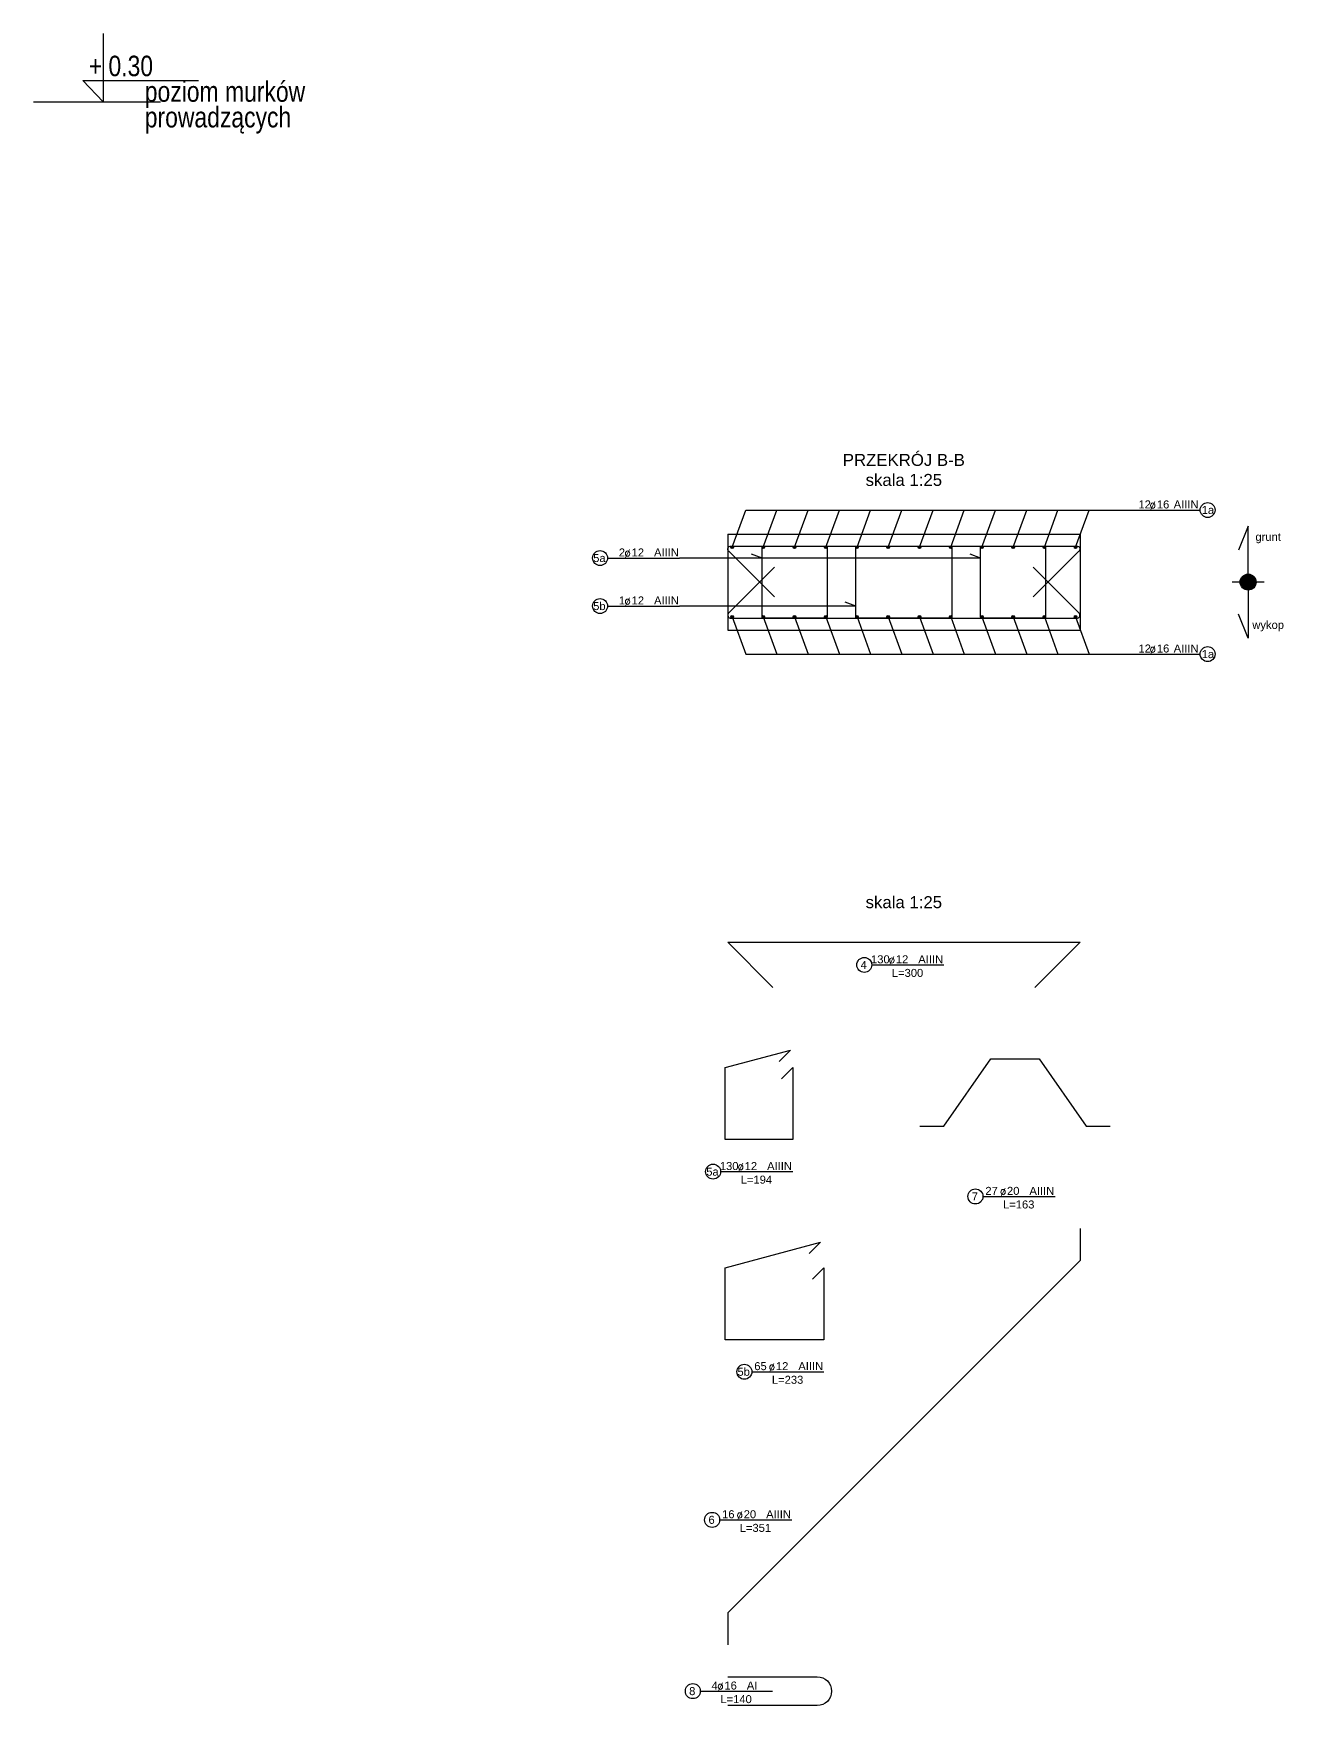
# Model space of a CAD drawing. Extents: x -5264 to 5377, y -10043 to -2374.
# Drawn here: x 546 to 1327, y -3537 to -2492 of the extents above; entities that cross this region are included whole.
import ezdxf
from ezdxf.enums import TextEntityAlignment as Align

# ---------------------------------------------------------------- set-up
doc = ezdxf.new("R2010")
doc.units = 0
doc.header["$MEASUREMENT"] = 0
for name, color, linetype in [('__SOL-KOTY_WYSOKOSCIOWE', 4, 'CONTINUOUS'), ('__SOL-OPISY', 4, 'CONTINUOUS'), ('__SOL-WIDOK', 4, 'CONTINUOUS'), ('__SOL-ZBROJENIE', 3, 'CONTINUOUS')]:
    doc.layers.add(name, color=color, linetype=linetype)
doc.styles.add('ARIAL', font='arial.ttf', dxfattribs={"height": 2.5})
doc.styles.add('SIMPLEX', font='SIMPLEX.SHX', dxfattribs={"width": 0.8})
doc.styles.get("Standard").update_dxf_attribs({"font": 'arial.ttf'})

# ---------------------------------------------------------------- blocks, each defined once
blk = doc.blocks.new('KOTA')
at = {"layer": '__SOL-KOTY_WYSOKOSCIOWE'}
for p, q in [((0, 33.35), (0, 0)), ((0, 0), (-9.85, 10.39)), ((-9.85, 10.39), (46.51, 10.39)), ((-34, 0), (28, 0))]:
    blk.add_line(p, q, dxfattribs=at)
at = {"layer": '__SOL-KOTY_WYSOKOSCIOWE', "style": 'ARIAL', "width": 0.8}
blk.add_attdef('RZEDNA', (500.47, 15.86), '', height=10.4, dxfattribs=at)
blk = doc.blocks.new('OPIS_PRAWY')
at = {"layer": '__SOL-OPISY'}
blk.add_line((0, 0), (90, 0), dxfattribs=at)
blk.add_circle((99.4, 0), 9.36, dxfattribs=at)
at = {"layer": '__SOL-OPISY', "style": 'SIMPLEX', "width": 0.9}
blk.add_text(' %%c ', height=10, dxfattribs=at).set_placement((20.9, 0.5))
at = {"layer": '__SOL-OPISY', "style": 'ARIAL', "width": 0.8}
blk.add_attdef('ILOSC', text='', height=10, dxfattribs=at).set_placement((27.1, 0.1), align=Align.RIGHT)
for tag, p in [('SREDNICA', (35.4, 0.1)), ('STAL', (58.4, 0.5))]:
    blk.add_attdef(tag, p, '', height=10, dxfattribs=at)
for tag, p in [('NUMER', (99.4, 0)), ('DLUGOSC', (52.8, -6.1))]:
    blk.add_attdef(tag, text='', height=10, dxfattribs=at).set_placement(p, align=Align.MIDDLE)
blk = doc.blocks.new('OPIS_LEWY')
at = {"layer": '__SOL-OPISY'}
blk.add_line((-90, 0), (0, 0), dxfattribs=at)
blk.add_circle((-99.4, 0), 9.36, dxfattribs=at)
at = {"layer": '__SOL-OPISY', "style": 'SIMPLEX', "width": 0.9}
blk.add_text(' %%c ', height=10, dxfattribs=at).set_placement((-75, 0.5))
at = {"layer": '__SOL-OPISY', "style": 'ARIAL', "width": 0.8}
for tag, p in [('NUMER', (-99.4, 0)), ('DLUGOSC', (-58.9, -6.6))]:
    blk.add_attdef(tag, text='', height=10, dxfattribs=at).set_placement(p, align=Align.MIDDLE)
blk.add_attdef('ILOSC', text='', height=10, dxfattribs=at).set_placement((-74, 0.1), align=Align.RIGHT)
for tag, p in [('SREDNICA', (-65.8, 0.1)), ('STAL', (-42.7, 0.3))]:
    blk.add_attdef(tag, p, '', height=10, dxfattribs=at)

msp = doc.modelspace()

# ---------------------------------------------------------------- hatches: boundary and pattern name
at = {"layer": '__SOL-OPISY'}
msp.add_hatch(color=256, dxfattribs=at).paths.add_polyline_path([(1310, -2835, 1), (1300, -2835, 1)])
at = {"layer": '__SOL-ZBROJENIE'}
for points in [[(983.55, -2813.3, 1), (981.95, -2813.3, 1)], [(1003.05, -2813.3, 1), (1001.45, -2813.3, 1)], [(1022.55, -2813.3, 1), (1020.95, -2813.3, 1)], [(1042.05, -2813.3, 1), (1040.45, -2813.3, 1)], [(1061.55, -2813.3, 1), (1059.95, -2813.3, 1)], [(1081.05, -2813.3, 1), (1079.45, -2813.3, 1)], [(1100.55, -2813.3, 1), (1098.95, -2813.3, 1)], [(1120.05, -2813.3, 1), (1118.45, -2813.3, 1)], [(1139.55, -2813.3, 1), (1137.95, -2813.3, 1)], [(1159.05, -2813.3, 1), (1157.45, -2813.3, 1)], [(1178.55, -2813.3, 1), (1176.95, -2813.3, 1)], [(1198.05, -2813.3, 1), (1196.45, -2813.3, 1)], [(983.55, -2856.7, 1), (981.95, -2856.7, 1)], [(1003.05, -2856.7, 1), (1001.45, -2856.7, 1)], [(1022.55, -2856.7, 1), (1020.95, -2856.7, 1)], [(1042.05, -2856.7, 1), (1040.45, -2856.7, 1)], [(1061.55, -2856.7, 1), (1059.95, -2856.7, 1)], [(1081.05, -2856.7, 1), (1079.45, -2856.7, 1)], [(1100.55, -2856.7, 1), (1098.95, -2856.7, 1)], [(1120.05, -2856.7, 1), (1118.45, -2856.7, 1)], [(1139.55, -2856.7, 1), (1137.95, -2856.7, 1)], [(1159.05, -2856.7, 1), (1157.45, -2856.7, 1)], [(1178.55, -2856.7, 1), (1176.95, -2856.7, 1)], [(1198.05, -2856.7, 1), (1196.45, -2856.7, 1)]]:
    msp.add_hatch(color=256, dxfattribs=at).paths.add_polyline_path(points)

# ---------------------------------------------------------------- linework, layer by layer
at = {"layer": '__SOL-OPISY'}
for p, q in [((982.75, -2813.3), (991.23, -2790)), ((991.23, -2790), (1230, -2790)), ((1002.25, -2813.3), (1010.73, -2790)), ((1021.75, -2813.3), (1030.23, -2790)), ((1041.25, -2813.3), (1049.73, -2790)), ((1060.75, -2813.3), (1069.23, -2790)), ((1080.25, -2813.3), (1088.73, -2790)), ((1099.75, -2813.3), (1108.23, -2790)), ((1119.25, -2813.3), (1127.73, -2790)), ((1138.75, -2813.3), (1147.23, -2790)), ((1158.25, -2813.3), (1166.73, -2790)), ((1177.75, -2813.3), (1186.23, -2790)), ((1197.25, -2813.3), (1205.73, -2790)), ((1305, -2800), (1299, -2815)), ((1305, -2835), (1305, -2800)), ((1137.95, -2820), (950, -2820)), ((1001.45, -2820), (994.87, -2817.61)), ((1137.95, -2820), (1131.37, -2817.61)), ((1315, -2835), (1295, -2835)), ((1305, -2835), (1305, -2870)), ((1059.95, -2850), (950, -2850)), ((1059.95, -2850), (1053.37, -2847.61)), ((982.75, -2856.7), (991.23, -2880)), ((1002.25, -2856.7), (1010.73, -2880)), ((1021.75, -2856.7), (1030.23, -2880)), ((1041.25, -2856.7), (1049.73, -2880)), ((1060.75, -2856.7), (1069.23, -2880)), ((1080.25, -2856.7), (1088.73, -2880)), ((1099.75, -2856.7), (1108.23, -2880)), ((1119.25, -2856.7), (1127.73, -2880)), ((1138.75, -2856.7), (1147.23, -2880)), ((1158.25, -2856.7), (1166.73, -2880)), ((1177.75, -2856.7), (1186.23, -2880)), ((1197.25, -2856.7), (1205.73, -2880)), ((1305, -2870), (1299, -2855)), ((991.23, -2880), (1230, -2880))]:
    msp.add_line(p, q, dxfattribs=at)
msp.add_circle((1305, -2835), 5, dxfattribs=at)
at = {"layer": '__SOL-WIDOK'}
for p, q in [((980, -2805), (980, -2865)), ((980, -2805), (1200, -2805)), ((1200, -2805), (1200, -2865)), ((980, -2865), (1200, -2865))]:
    msp.add_line(p, q, dxfattribs=at)
at = {"layer": '__SOL-ZBROJENIE'}
for points in [[(1009.28, -2844.28), (981, -2816, -0.7), (981.5, -2812.5), (1198.5, -2812.5, -0.7), (1199, -2816), (1170.72, -2844.28)], [(1009.28, -2844.28), (981, -2816, -0.7), (981.5, -2812.5), (1198.5, -2812.5, -0.7), (1199, -2816), (1170.72, -2844.28)], [(1009.28, -2825.72), (981, -2854, 0.7), (981.5, -2857.5), (1198.5, -2857.5, 0.7), (1199, -2854), (1170.72, -2825.72)], [(1009.28, -2825.72), (981, -2854, 0.7), (981.5, -2857.5), (1198.5, -2857.5, 0.7), (1199, -2854), (1170.72, -2825.72)], [(980, -3518.78), (1035.86, -3518.78, -1), (1035.86, -3536.78), (980, -3536.78)]]:
    msp.add_lwpolyline(points, format="xyb", dxfattribs=at)
for points in [[(1001.95, -2812.5), (1041.55, -2812.5, -0.414214), (1042.05, -2813), (1042.05, -2857, -0.414214), (1041.55, -2857.5), (1001.95, -2857.5, -0.414214), (1001.45, -2857), (1001.45, -2813, -0.414214)], [(1060.45, -2812.5), (1119.55, -2812.5, -0.414214), (1120.05, -2813), (1120.05, -2857, -0.414214), (1119.55, -2857.5), (1060.45, -2857.5, -0.414214), (1059.95, -2857), (1059.95, -2813, -0.414214)], [(1138.45, -2812.5), (1178.05, -2812.5, -0.414214), (1178.55, -2813), (1178.55, -2857, -0.414214), (1178.05, -2857.5), (1138.45, -2857.5, -0.414214), (1137.95, -2857), (1137.95, -2813, -0.414214)]]:
    msp.add_lwpolyline(points, format="xyb", close=True, dxfattribs=at)
for points in [[(1008.28, -3088.28), (980, -3060), (1200, -3060), (1171.72, -3088.28)], [(1013.53, -3145.36), (1020.6, -3138.28), (1020.6, -3183.28), (978.4, -3183.28), (978.4, -3138.28), (1019.16, -3127.36), (1012.09, -3134.43)], [(1100, -3174.78), (1115, -3174.78), (1144.41, -3132.78), (1174.41, -3132.78), (1203.82, -3174.78), (1218.82, -3174.78)], [(1033.03, -3270.36), (1040.1, -3263.28), (1040.1, -3308.28), (978.4, -3308.28), (978.4, -3263.28), (1038, -3247.31), (1030.93, -3254.39)], [(1200, -3238.78), (1200, -3258.78), (980, -3478.78), (980, -3498.78)]]:
    msp.add_lwpolyline(points, dxfattribs=at)
for centre in [(982.75, -2813.3), (1002.25, -2813.3), (1021.75, -2813.3), (1041.25, -2813.3), (1060.75, -2813.3), (1080.25, -2813.3), (1099.75, -2813.3), (1119.25, -2813.3), (1138.75, -2813.3), (1158.25, -2813.3), (1177.75, -2813.3), (1197.25, -2813.3), (982.75, -2856.7), (1002.25, -2856.7), (1021.75, -2856.7), (1041.25, -2856.7), (1060.75, -2856.7), (1080.25, -2856.7), (1099.75, -2856.7), (1119.25, -2856.7), (1138.75, -2856.7), (1158.25, -2856.7), (1177.75, -2856.7), (1197.25, -2856.7)]:
    msp.add_circle(centre, 0.8, dxfattribs=at)

# ---------------------------------------------------------------- block references
at = {"layer": '__SOL-KOTY_WYSOKOSCIOWE'}
ref = msp.add_blockref('KOTA', (590, -2535), dxfattribs=dict(at, xscale=1.28, yscale=1.28, zscale=1.28))
ref.add_attrib('RZEDNA', '+ 0.30', (581, -2519), dxfattribs={"height": 12.8, "style": 'ARIAL', "width": 0.8})
ref.add_attrib('OPIS1', 'poziom murków', (616, -2535), dxfattribs={"height": 12.8, "style": 'ARIAL', "width": 0.8})
ref.add_attrib('OPIS2', 'prowadzących', (616, -2551), dxfattribs={"height": 12.8, "style": 'ARIAL', "width": 0.8})
at = {"layer": '__SOL-OPISY'}
ref = msp.add_blockref('OPIS_PRAWY', (1230, -2790), dxfattribs=dict(at, xscale=0.5, yscale=0.5, zscale=0.5))
ref.add_attrib('ILOSC', '12', (1236.5, -2789), dxfattribs={"height": 5, "style": 'ARIAL'})
ref.add_attrib('SREDNICA', '16', (1248, -2789), dxfattribs={"height": 5, "style": 'ARIAL'})
ref.add_attrib('STAL', 'AIIIN', (1258.5, -2789), dxfattribs={"height": 5, "style": 'ARIAL'})
ref.add_attrib('NUMER', '1a', (1276, -2792.5), dxfattribs={"height": 5, "style": 'ARIAL'})
ref = msp.add_blockref('OPIS_LEWY', (950, -2820), dxfattribs=dict(at, xscale=0.5, yscale=0.5, zscale=0.5))
ref.add_attrib('ILOSC', '2', (912, -2819), dxfattribs={"height": 5, "style": 'ARIAL'})
ref.add_attrib('SREDNICA', '12', (920, -2819), dxfattribs={"height": 5, "style": 'ARIAL'})
ref.add_attrib('STAL', 'AIIIN', (934, -2819), dxfattribs={"height": 5, "style": 'ARIAL'})
ref.add_attrib('NUMER', '5a', (896, -2822.5), dxfattribs={"height": 5, "style": 'ARIAL'})
ref = msp.add_blockref('OPIS_LEWY', (950, -2850), dxfattribs=dict(at, xscale=0.5, yscale=0.5, zscale=0.5))
ref.add_attrib('ILOSC', '1', (912, -2849), dxfattribs={"height": 5, "style": 'ARIAL'})
ref.add_attrib('SREDNICA', '12', (920, -2849), dxfattribs={"height": 5, "style": 'ARIAL'})
ref.add_attrib('STAL', 'AIIIN', (934, -2849), dxfattribs={"height": 5, "style": 'ARIAL'})
ref.add_attrib('NUMER', '5b', (896, -2852.5), dxfattribs={"height": 5, "style": 'ARIAL'})
ref = msp.add_blockref('OPIS_PRAWY', (1230, -2880), dxfattribs=dict(at, xscale=0.5, yscale=0.5, zscale=0.5))
ref.add_attrib('ILOSC', '12', (1236.5, -2879), dxfattribs={"height": 5, "style": 'ARIAL'})
ref.add_attrib('SREDNICA', '16', (1248, -2879), dxfattribs={"height": 5, "style": 'ARIAL'})
ref.add_attrib('STAL', 'AIIIN', (1258.5, -2879), dxfattribs={"height": 5, "style": 'ARIAL'})
ref.add_attrib('NUMER', '1a', (1276, -2882.5), dxfattribs={"height": 5, "style": 'ARIAL'})
ref = msp.add_blockref('OPIS_LEWY', (1115, -3074.14), dxfattribs=dict(at, xscale=0.5, yscale=0.5, zscale=0.5))
ref.add_attrib('ILOSC', '130', (1069.5, -3073.14), dxfattribs={"height": 5, "style": 'ARIAL'})
ref.add_attrib('SREDNICA', '12', (1085, -3073.14), dxfattribs={"height": 5, "style": 'ARIAL'})
ref.add_attrib('DLUGOSC', 'L=300', (1082.5, -3081.64), dxfattribs={"height": 5, "style": 'ARIAL'})
ref.add_attrib('STAL', 'AIIIN', (1099, -3073.14), dxfattribs={"height": 5, "style": 'ARIAL'})
ref.add_attrib('NUMER', '4', (1063, -3076.64), dxfattribs={"height": 5, "style": 'ARIAL'})
ref = msp.add_blockref('OPIS_LEWY', (1020.6, -3203.28), dxfattribs=dict(at, xscale=0.5, yscale=0.5, zscale=0.5))
ref.add_attrib('ILOSC', '130', (975.1, -3202.28), dxfattribs={"height": 5, "style": 'ARIAL'})
ref.add_attrib('SREDNICA', '12', (990.6, -3202.28), dxfattribs={"height": 5, "style": 'ARIAL'})
ref.add_attrib('DLUGOSC', 'L=194', (988.1, -3210.78), dxfattribs={"height": 5, "style": 'ARIAL'})
ref.add_attrib('STAL', 'AIIIN', (1004.6, -3202.28), dxfattribs={"height": 5, "style": 'ARIAL'})
ref.add_attrib('NUMER', '5a', (966.6, -3205.78), dxfattribs={"height": 5, "style": 'ARIAL'})
ref = msp.add_blockref('OPIS_LEWY', (1184.41, -3218.78), dxfattribs=dict(at, xscale=0.5, yscale=0.5, zscale=0.5))
ref.add_attrib('ILOSC', '27', (1140.91, -3217.78), dxfattribs={"height": 5, "style": 'ARIAL'})
ref.add_attrib('SREDNICA', '20', (1154.41, -3217.78), dxfattribs={"height": 5, "style": 'ARIAL'})
ref.add_attrib('DLUGOSC', 'L=163', (1151.91, -3226.28), dxfattribs={"height": 5, "style": 'ARIAL'})
ref.add_attrib('STAL', 'AIIIN', (1168.41, -3217.78), dxfattribs={"height": 5, "style": 'ARIAL'})
ref.add_attrib('NUMER', '7', (1132.41, -3221.28), dxfattribs={"height": 5, "style": 'ARIAL'})
ref = msp.add_blockref('OPIS_LEWY', (1040.1, -3328.28), dxfattribs=dict(at, xscale=0.5, yscale=0.5, zscale=0.5))
ref.add_attrib('ILOSC', '65', (996.6, -3327.28), dxfattribs={"height": 5, "style": 'ARIAL'})
ref.add_attrib('SREDNICA', '12', (1010.1, -3327.28), dxfattribs={"height": 5, "style": 'ARIAL'})
ref.add_attrib('DLUGOSC', 'L=233', (1007.6, -3335.78), dxfattribs={"height": 5, "style": 'ARIAL'})
ref.add_attrib('STAL', 'AIIIN', (1024.1, -3327.28), dxfattribs={"height": 5, "style": 'ARIAL'})
ref.add_attrib('NUMER', '5b', (986.1, -3330.78), dxfattribs={"height": 5, "style": 'ARIAL'})
ref = msp.add_blockref('OPIS_LEWY', (1020, -3420.78), dxfattribs=dict(at, xscale=0.5, yscale=0.5, zscale=0.5))
ref.add_attrib('ILOSC', '16', (976.5, -3419.78), dxfattribs={"height": 5, "style": 'ARIAL'})
ref.add_attrib('SREDNICA', '20', (990, -3419.78), dxfattribs={"height": 5, "style": 'ARIAL'})
ref.add_attrib('DLUGOSC', 'L=351', (987.5, -3428.28), dxfattribs={"height": 5, "style": 'ARIAL'})
ref.add_attrib('STAL', 'AIIIN', (1004, -3419.78), dxfattribs={"height": 5, "style": 'ARIAL'})
ref.add_attrib('NUMER', '6', (968, -3423.28), dxfattribs={"height": 5, "style": 'ARIAL'})
ref = msp.add_blockref('OPIS_LEWY', (1007.93, -3527.78), dxfattribs=dict(at, xscale=0.5, yscale=0.5, zscale=0.5))
ref.add_attrib('ILOSC', '4', (969.93, -3526.78), dxfattribs={"height": 5, "style": 'ARIAL'})
ref.add_attrib('SREDNICA', '16', (977.93, -3526.78), dxfattribs={"height": 5, "style": 'ARIAL'})
ref.add_attrib('DLUGOSC', 'L=140', (975.43, -3535.28), dxfattribs={"height": 5, "style": 'ARIAL'})
ref.add_attrib('STAL', 'AI', (991.93, -3526.78), dxfattribs={"height": 5, "style": 'ARIAL'})
ref.add_attrib('NUMER', '8', (955.93, -3530.28), dxfattribs={"height": 5, "style": 'ARIAL'})

# ---------------------------------------------------------------- texts
at = {"layer": '__SOL-OPISY', "width": 2500, "attachment_point": 5}
for s, insert, char_height in [('PRZEKRÓJ B-B\\Pskala 1:25\\P', (1090, -2765), 7.5), ('grunt\\P', (1317.5, -2807.5), 5), ('wykop\\P', (1317.5, -2862.5), 5), ('skala 1:25\\P', (1090, -3035), 7.5)]:
    msp.add_mtext(s, dxfattribs=dict(at, insert=insert, char_height=char_height))

doc.saveas('drawing.dxf')
